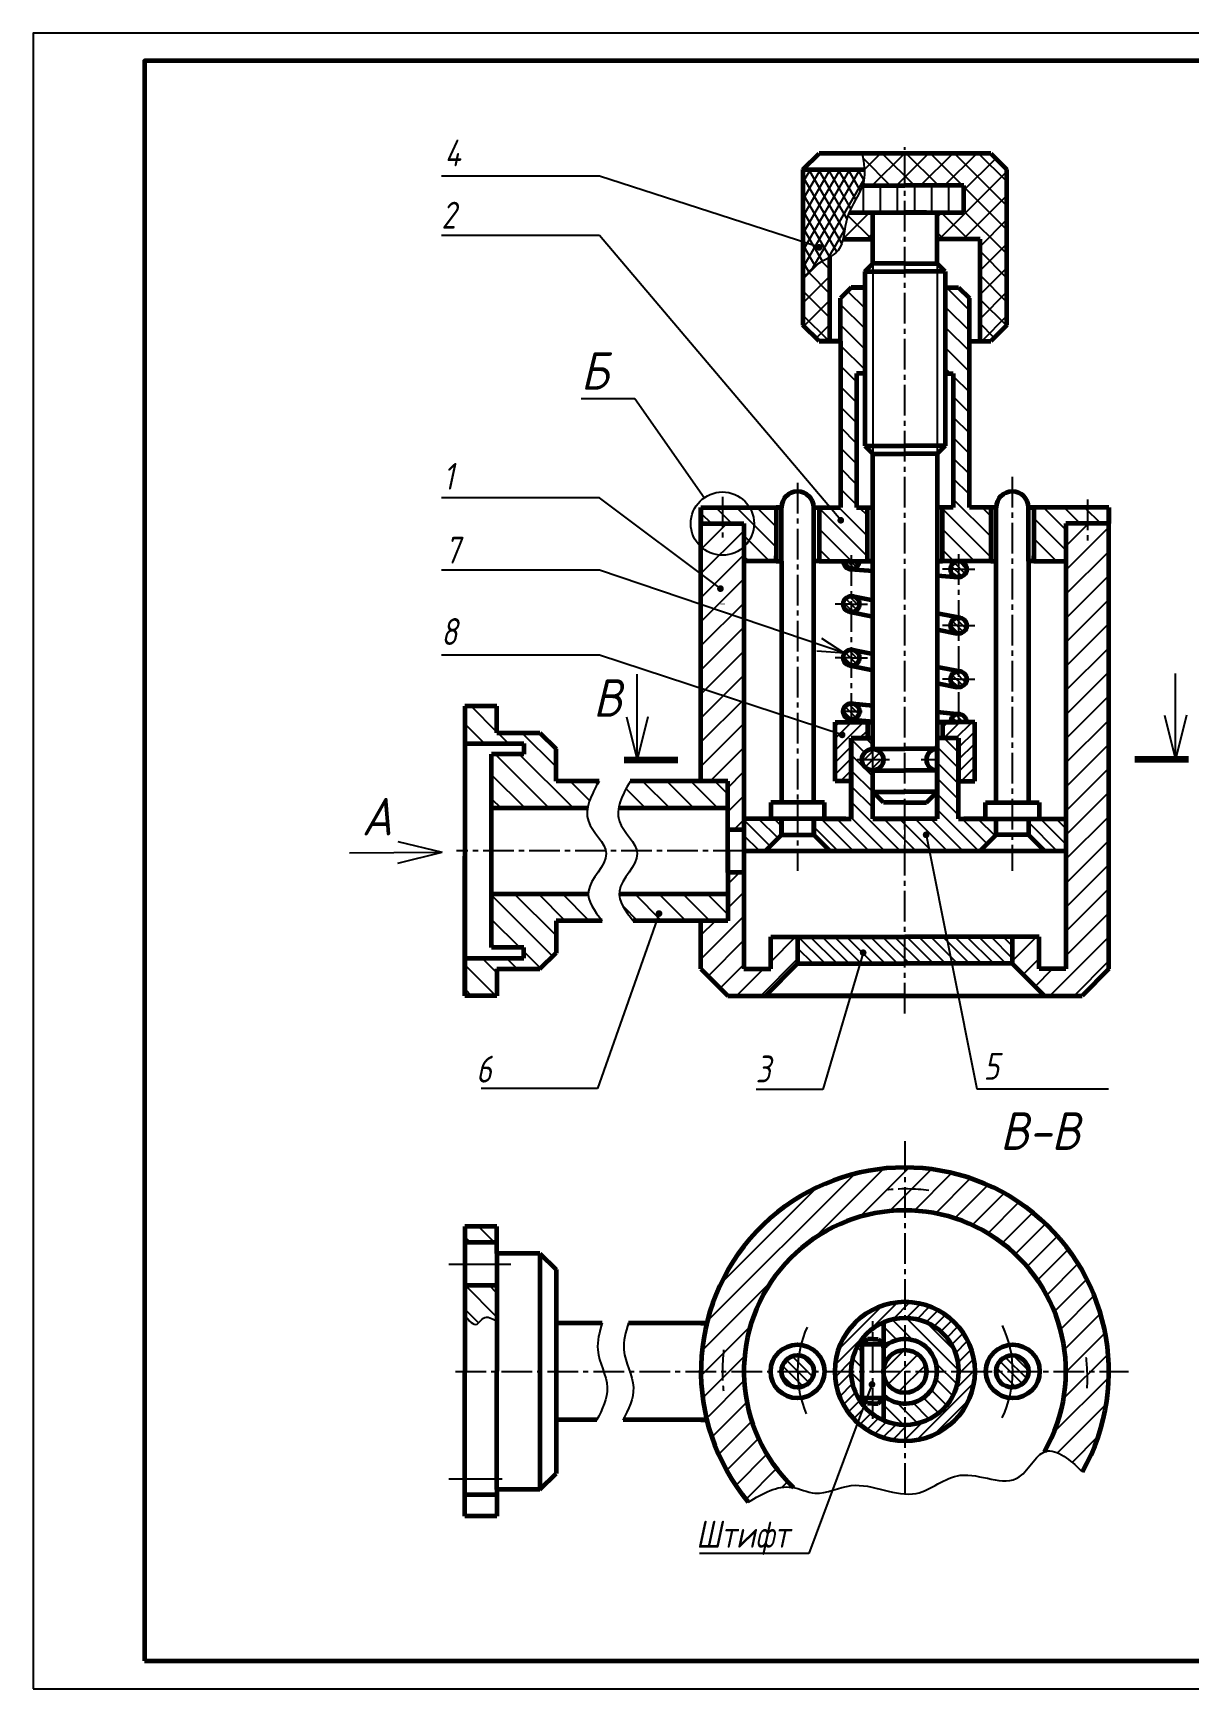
# Model space of a CAD drawing. Header units: millimetres. Extents: x 8 to 878, y -2 to 317.
# Drawn here: x 441.3 to 656.6, y -2.4 to 306.2 of the extents above; entities that cross this region are included whole.
import ezdxf

# ---------------------------------------------------------------- set-up
doc = ezdxf.new("R2010")
doc.units = ezdxf.units.MM
doc.header["$LTSCALE"] = 0.5
doc.linetypes.add('CENTER2', pattern=[28.575, 19.05, -3.175, 3.175, -3.175])
doc.layers.get('0').update_dxf_attribs({"linetype": 'CONTINUOUS', "lineweight": 60})
doc.layers.add('3-размеры', color=6, linetype='CONTINUOUS')
doc.styles.get("Standard").update_dxf_attribs({"font": 'isocpeui.ttf', "width": 0.8})
doc.dimstyles.new('ESKD_standart', dxfattribs={"dimtxt": 5, "dimasz": 5, "dimexe": 2, "dimexo": 0, "dimgap": 1, "dimtad": 1, "dimtoh": 1, "dimdec": 0, "dimzin": 1, "dimdsep": 46, "dimtxsty": 'Standard', "dimcen": 3, "dimdle": 1.25, "dimadec": 0, "dimazin": 0, "dimtfac": 1, "dimtdec": 0, "dimtmove": 0, "dimatfit": 3, "dimldrblk": 'DOT', "dimfxl": 1, "dimtvp": 1.5, "dimtolj": 1, "dimtzin": 1, "dimarcsym": 0})
pattern_1 = [(135, (314.1718, -1.1858), (-0.561266, -0.561266), [])]
pattern_2 = [(45, (311.385, 7.6618), (-1.122532, 1.122532), [])]

msp = doc.modelspace()

# ---------------------------------------------------------------- hatches: boundary and pattern name
at = {"lineweight": -3}
h = msp.add_hatch(dxfattribs=at)
h.set_pattern_fill('ANSI37', style=0)
h.set_pattern_definition([(45, (314.1718, -1.1858), (-2.245064, 2.245064), []), (135, (314.1718, -1.1858), (-2.245064, -2.245064), [])])
h.paths.add_polyline_path([(622.7, 280.77), (619.7, 283.77), (603.7, 283.77), (603.7, 277.77), (614.7, 277.77), (614.7, 272.77), (609.7, 272.77), (609.7, 267.77), (617.7, 267.77), (617.7, 248.77), (619.7, 248.77), (622.7, 251.77)])
edge = h.paths.add_edge_path()
edge.add_line((603.7, 283.77), (595.74, 283.77))
edge.add_spline(control_points=[(595.75, 283.71), (595.92, 282.72), (596.09, 281.73), (596.15, 280.77)], knot_values=[0, 0, 0, 0, 2.880133, 2.880133, 2.880133, 2.880133], degree=3, periodic=0)
edge.add_spline(control_points=[(596.15, 280.77), (596.19, 280.04), (596.16, 279.02), (595.89, 278.05), (595.79, 277.77)], knot_values=[2.880133, 2.880133, 2.880133, 2.880133, 5.07879, 6.017923, 6.017923, 6.017923, 6.017923], degree=3, periodic=0)
edge.add_line((595.79, 277.77), (603.7, 277.77))
edge.add_line((603.7, 277.77), (603.7, 283.77))
edge = h.paths.add_edge_path()
edge.add_line((597.7, 272.77), (593.31, 272.77))
edge.add_spline(control_points=[(593.31, 272.77), (593.16, 272.43), (592.57, 270.84), (592.45, 269.02), (592.15, 267.77)], knot_values=[11.582371, 11.582371, 11.582371, 11.582371, 12.645876, 16.504937, 16.504937, 16.504937, 16.504937], degree=3, periodic=0)
edge.add_line((592.15, 267.77), (597.7, 267.77))
edge.add_line((597.7, 267.77), (597.7, 272.77))
edge = h.paths.add_edge_path()
edge.add_spline(control_points=[(589.7, 264.43), (588.78, 263.87), (586.65, 262.9), (585.35, 261.18), (584.7, 260.3)], knot_values=[21.007656, 21.007656, 21.007656, 21.007656, 24.212361, 27.456254, 27.456254, 27.456254, 27.456254], degree=3, periodic=0)
edge.add_line((584.7, 260.3), (584.7, 251.77))
edge.add_line((584.7, 251.77), (587.7, 248.77))
edge.add_line((587.7, 248.77), (589.7, 248.77))
edge.add_line((589.7, 248.77), (589.7, 264.43))
h = msp.add_hatch(dxfattribs=at)
h.set_pattern_fill('LINE', scale=0.5, angle=60, style=0)
h.set_pattern_definition([(60, (459.4644, 4.25), (-1.374815, 0.79375), [])])
edge = h.paths.add_edge_path()
edge.add_spline(control_points=[(584.7, 260.3), (585.35, 261.18), (587.07, 263.45), (592.56, 265.12), (592.13, 272.59), (596.09, 276.86), (596.19, 280.04), (596.15, 280.77)], knot_values=[2.880133, 2.880133, 2.880133, 2.880133, 6.124026, 11.401674, 17.690511, 25.257597, 27.456254, 27.456254, 27.456254, 27.456254], degree=3, periodic=0)
edge.add_line((596.15, 280.77), (584.7, 280.77))
edge.add_line((584.7, 280.77), (584.7, 260.3))
h = msp.add_hatch(dxfattribs=at)
h.set_pattern_fill('LINE', scale=0.5, angle=300, style=0)
h.set_pattern_definition([(300, (459.4644, 4.25), (1.374815, 0.79375), [])])
edge = h.paths.add_edge_path()
edge.add_spline(control_points=[(584.7, 260.3), (585.35, 261.18), (587.07, 263.45), (592.56, 265.12), (592.13, 272.59), (596.09, 276.86), (596.19, 280.04), (596.15, 280.77)], knot_values=[2.880133, 2.880133, 2.880133, 2.880133, 6.124026, 11.401674, 17.690511, 25.257597, 27.456254, 27.456254, 27.456254, 27.456254], degree=3, periodic=0)
edge.add_line((596.15, 280.77), (584.7, 280.77))
edge.add_line((584.7, 280.77), (584.7, 260.3))
at = {"linetype": 'Continuous', "lineweight": -3}
h = msp.add_hatch(dxfattribs=at)
h.set_pattern_fill('ANSI31', angle=45, style=0)
h.set_pattern_definition([(90, (459.4644, 4.25), (-3.175, 7e-16), [])])
h.paths.add_polyline_path([(614.7, 277.77), (610.7, 277.77, -0.155178), (611.29, 275.89, -0.332352), (608.96, 272.77), (614.7, 272.77)])
h.paths.add_polyline_path([(611.29, 275.89, 0.155178), (610.7, 277.77), (603.7, 277.77, 0.171649), (604.79, 275.89, 0.332352), (607.12, 272.77), (608.96, 272.77, 0.332352)])
h.paths.add_polyline_path([(604.79, 275.89, -0.155178), (605.38, 277.77), (603.7, 277.77), (603.7, 272.77), (607.12, 272.77, -0.332352)], flags=17)
edge = h.paths.add_edge_path()
edge.add_line((603.7, 277.77), (595.79, 277.77))
edge.add_spline(control_points=[(595.79, 277.77), (595.22, 276.09), (594.06, 274.53), (593.31, 272.77)], knot_values=[6.017923, 6.017923, 6.017923, 6.017923, 11.582371, 11.582371, 11.582371, 11.582371], degree=3, periodic=0)
edge.add_line((593.31, 272.77), (603.7, 272.77))
edge.add_line((603.7, 272.77), (603.7, 277.77))
at = {"lineweight": -3, "ltscale": 0.3}
h = msp.add_hatch(dxfattribs=at)
h.set_pattern_fill('ANSI31', scale=0.85, angle=90, style=0)
h.set_pattern_definition([(135, (314.1718, -1.1858), (-1.908304, -1.908304), [])])
h.paths.add_polyline_path([(574.77, 217.77), (569.7, 217.77), (569.7, 214.77), (573.7, 214.77), (573.7, 210.44, 0.209097), (575.59, 214.77, 0.13436)])
h.paths.add_polyline_path([(569.7, 217.77), (565.7, 217.77), (565.7, 214.77), (569.7, 214.77)])
h.paths.add_polyline_path([(579.7, 217.77), (574.77, 217.77, -0.13436), (575.59, 214.77, -0.209097), (573.7, 210.44), (573.7, 207.77), (579.7, 207.77)])
h.paths.add_polyline_path([(596.7, 217.77), (594.7, 217.77), (594.7, 242.77), (596.2, 242.77), (596.2, 258.77), (593.7, 258.77), (591.7, 256.77), (591.7, 248.77), (591.7, 217.77), (587.7, 217.77), (587.7, 207.77), (596.7, 207.77)])
h.paths.add_polyline_path([(615.7, 248.77), (615.7, 256.77), (613.7, 258.77), (611.2, 258.77), (611.2, 242.77), (612.7, 242.77), (612.7, 217.77), (610.7, 217.77), (610.7, 207.77), (619.7, 207.77), (619.7, 217.77), (615.7, 217.77)])
h.paths.add_polyline_path([(637.7, 217.77), (627.7, 217.77), (627.7, 207.77), (633.7, 207.77), (633.7, 214.77), (637.7, 214.77)])
h.paths.add_polyline_path([(641.7, 217.77), (637.7, 217.77), (637.7, 214.77), (641.7, 214.77)])
h = msp.add_hatch(dxfattribs=at)
h.set_pattern_fill('ANSI31', style=0)
h.set_pattern_definition([(45, (314.1718, -1.1858), (-2.245064, 2.245064), [])])
h.paths.add_polyline_path([(573.7, 210.44, -0.391485), (565.7, 210.44), (565.7, 166.77), (570.7, 166.77), (570.7, 157.77), (573.7, 157.77), (573.7, 159.77)])
h.paths.add_polyline_path([(573.7, 210.44), (573.7, 214.77), (565.7, 214.77), (565.7, 210.44, 0.391485)])
h.paths.add_polyline_path([(570.7, 140.77), (565.7, 140.77), (565.7, 131.77), (570.7, 126.77), (577.7, 126.77), (583.7, 132.77), (583.7, 137.77), (578.7, 137.77), (578.7, 131.77), (573.7, 131.77), (573.7, 149.77), (570.7, 149.77)])
h.paths.add_polyline_path([(629.7, 126.77), (636.7, 126.77), (641.7, 131.77), (641.7, 214.77), (633.7, 214.77), (633.7, 131.77), (628.7, 131.77), (628.7, 137.77), (623.7, 137.77), (623.7, 132.77)])
at = {"lineweight": -3}
h = msp.add_hatch(dxfattribs=at)
h.set_pattern_fill('ANSI31', scale=0.25, angle=90, style=0)
h.set_pattern_definition([(135, (301.385, 7.66184), (-0.561266, -0.561266), [])])
h.paths.add_polyline_path([(595.2, 207.77), (593.7, 207.77), (593.7, 206.27, 0.414204)])
h.paths.add_polyline_path([(593.7, 207.77), (592.2, 207.77, 0.414223), (593.7, 206.27)])
h = msp.add_hatch(dxfattribs=at)
h.set_pattern_fill('ANSI31', scale=0.25, angle=90, style=0)
h.set_pattern_definition(pattern_1)
edge = h.paths.add_edge_path()
edge.add_arc((613.7, 206.27), 1.5, 0, 360)
edge = h.paths.add_edge_path()
edge.add_arc((613.7, 195.77), 1.5, 0, 360)
edge = h.paths.add_edge_path()
edge.add_arc((593.7, 199.77), 1.5, 0, 360)
edge = h.paths.add_edge_path()
edge.add_arc((593.7, 207.77), 1.5, 180, 360)
h = msp.add_hatch(dxfattribs=at)
h.set_pattern_fill('ANSI31', scale=0.25, angle=90, style=0)
h.set_pattern_definition(pattern_1)
edge = h.paths.add_edge_path()
edge.add_arc((593.7, 189.77), 1.5, 0, 360)
edge = h.paths.add_edge_path()
edge.add_arc((613.7, 185.77), 1.5, 0, 360)
at = {"lineweight": -3, "ltscale": 0.3}
h = msp.add_hatch(dxfattribs=at)
h.set_pattern_fill('ANSI31', angle=90, style=0)
h.set_pattern_definition([(135, (314.1718, -1.1858), (-2.245064, -2.245064), [])])
edge = h.paths.add_edge_path()
edge.add_spline(control_points=[(547.29, 140.77), (546.01, 142.43), (544.73, 144.09), (544.7, 145.77)], knot_values=[22.899261, 22.899261, 22.899261, 22.899261, 28.422515, 28.422515, 28.422515, 28.422515], degree=3, periodic=0)
edge.add_line((544.7, 145.77), (526.7, 145.77))
edge.add_line((526.7, 145.77), (526.7, 135.77))
edge.add_line((526.7, 135.77), (532.7, 135.77))
edge.add_line((532.7, 135.77), (532.7, 133.77))
edge.add_line((532.7, 133.77), (521.7, 133.77))
edge.add_line((521.7, 133.77), (521.7, 126.77))
edge.add_line((521.7, 126.77), (527.7, 126.77))
edge.add_line((527.7, 126.77), (527.7, 131.77))
edge.add_line((527.7, 131.77), (535.7, 131.77))
edge.add_line((535.7, 131.77), (538.7, 134.77))
edge.add_line((538.7, 134.77), (538.7, 140.77))
edge.add_line((538.7, 140.77), (547.29, 140.77))
edge = h.paths.add_edge_path()
edge.add_spline(control_points=[(544.57, 161.77), (544.87, 163.4), (545.8, 165.08), (546.73, 166.77)], knot_values=[0, 0, 0, 0, 5.09242, 5.09242, 5.09242, 5.09242], degree=3, periodic=0)
edge.add_line((546.74, 166.77), (538.7, 166.77))
edge.add_line((538.7, 166.77), (538.7, 172.77))
edge.add_line((538.7, 172.77), (535.7, 175.77))
edge.add_line((535.7, 175.77), (527.7, 175.77))
edge.add_line((527.7, 175.77), (527.7, 180.77))
edge.add_line((527.7, 180.77), (521.7, 180.77))
edge.add_line((521.7, 180.77), (521.7, 173.77))
edge.add_line((521.7, 173.77), (532.7, 173.77))
edge.add_line((532.7, 173.77), (532.7, 171.77))
edge.add_line((532.7, 171.77), (526.7, 171.77))
edge.add_line((526.7, 171.77), (526.7, 162.77))
edge.add_line((526.7, 162.77), (526.7, 161.77))
edge.add_line((526.7, 161.77), (544.57, 161.77))
edge = h.paths.add_edge_path()
edge.add_line((570.7, 166.77), (552.52, 166.77))
edge.add_spline(control_points=[(552.51, 166.76), (551.58, 165.08), (550.64, 163.39), (550.35, 161.77)], knot_values=[0, 0, 0, 0, 5.086029, 5.086029, 5.086029, 5.086029], degree=3, periodic=0)
edge.add_line((550.35, 161.77), (570.7, 161.77))
edge.add_line((570.7, 161.77), (570.7, 166.77))
edge = h.paths.add_edge_path()
edge.add_line((570.7, 145.77), (550.48, 145.77))
edge.add_spline(control_points=[(550.48, 145.77), (550.5, 144.09), (551.78, 142.43), (553.07, 140.77)], knot_values=[22.892542, 22.892542, 22.892542, 22.892542, 28.415733, 28.415733, 28.415733, 28.415733], degree=3, periodic=0)
edge.add_line((553.07, 140.77), (570.7, 140.77))
edge.add_line((570.7, 140.77), (570.7, 145.77))
at = {"lineweight": -3}
h = msp.add_hatch(dxfattribs=at)
h.set_pattern_fill('ANSI31', scale=0.25, angle=90, style=0)
h.set_pattern_definition(pattern_1)
edge = h.paths.add_edge_path()
edge.add_arc((593.7, 179.77), 1.5, 0, 360)
edge = h.paths.add_edge_path()
edge.add_arc((613.7, 177.77), 1.5, 0, 180)
h = msp.add_hatch(dxfattribs=at)
h.set_pattern_fill('ANSI31', scale=0.25, angle=90, style=0)
h.set_pattern_definition(pattern_1)
h.paths.add_polyline_path([(613.7, 179.27), (613.7, 179.27, 0.414214), (612.2, 177.77), (613.7, 177.77)])
h.paths.add_polyline_path([(613.7, 179.27), (613.7, 177.77), (615.2, 177.77, 0.414204)])
h = msp.add_hatch(dxfattribs=at)
h.set_pattern_fill('ANSI31', scale=0.5, style=0)
h.set_pattern_definition(pattern_2)
h.paths.add_polyline_path([(613.7, 166.77), (616.7, 166.77), (616.7, 177.77), (610.7, 177.77), (610.7, 174.77), (613.7, 174.77)])
h.paths.add_polyline_path([(593.7, 174.77), (596.7, 174.77), (596.7, 177.77), (593.7, 177.77), (590.7, 177.77), (590.7, 166.77), (593.7, 166.77)])
h = msp.add_hatch(dxfattribs=at)
h.set_pattern_fill('ANSI31', scale=0.65, angle=90, style=0)
h.set_pattern_definition([(135, (314.1718, -1.1858), (-1.459292, -1.459292), [])])
h.paths.add_polyline_path([(573.7, 159.77), (573.7, 153.77), (577.7, 153.77), (580.7, 156.77), (580.7, 159.77), (578.7, 159.77)])
h.paths.add_polyline_path([(597.7, 159.77), (597.7, 168.77, -0.414214), (595.7, 170.77, -0.414214), (597.7, 172.77), (597.7, 173.53), (597.7, 174.77), (593.7, 174.77), (593.7, 159.77), (592.7, 159.77), (588.7, 159.77), (586.7, 159.77), (586.7, 156.77), (589.7, 153.77), (603.7, 153.77), (603.7, 159.77)])
h.paths.add_polyline_path([(617.7, 153.77), (620.7, 156.77), (620.7, 159.77), (614.7, 159.77), (613.7, 159.77), (613.7, 174.77), (609.7, 174.77), (609.7, 159.77), (603.7, 159.77), (603.7, 153.77)])
h.paths.add_polyline_path([(629.7, 153.77), (633.7, 153.77), (633.7, 159.77), (626.7, 159.77), (626.7, 156.77)])
at = {"linetype": 'Continuous', "lineweight": -3}
h = msp.add_hatch(dxfattribs=at)
h.set_pattern_fill('ANSI31', scale=0.35, style=0)
h.set_pattern_definition([(45, (314.1718, -1.1858), (-0.7857724, 0.7857724), [])])
h.paths.add_polyline_path([(599.7, 170.77, 0.414214), (597.7, 172.77), (597.7, 170.77)])
h.paths.add_polyline_path([(597.7, 170.77), (597.7, 172.77, 0.414214), (595.7, 170.77)])
h.paths.add_polyline_path([(597.7, 170.77), (595.7, 170.77, 0.414214), (597.7, 168.77)])
h.paths.add_polyline_path([(599.7, 170.77), (597.7, 170.77), (597.7, 168.77, 0.414214)])
at = {"lineweight": -3}
h = msp.add_hatch(dxfattribs=at)
h.set_pattern_fill('ANSI31', scale=0.5, angle=90, style=0)
h.set_pattern_definition([(135, (314.1718, -1.1858), (-1.122532, -1.122532), [])])
h.paths.add_polyline_path([(583.7, 137.77), (583.7, 132.77), (603.7, 132.77), (603.7, 137.77)])
h.paths.add_polyline_path([(603.7, 137.77), (603.7, 132.77), (623.7, 132.77), (623.7, 137.77)])
h = msp.add_hatch(dxfattribs=at)
h.set_pattern_fill('ANSI31', style=0)
h.set_pattern_definition([(45, (314.1718, -2.473), (-2.245064, 2.245064), [])])
h.paths.add_polyline_path([(603.7, 86.77), (603.7, 94.77, 0.414262), (565.7, 56.77), (573.7, 56.77, -0.414214)])
h.paths.add_polyline_path([(603.7, 94.77), (603.7, 86.77, -0.414214), (633.7, 56.77), (641.69, 56.77, 0.414194)])
edge = h.paths.add_edge_path()
edge.add_line((641.69, 56.77), (633.7, 56.77))
edge.add_arc((603.7, 56.77), 30, 330.0527, 360, ccw=False)
edge.add_spline(control_points=[(629.69, 41.79), (629.89, 41.88), (631.12, 42.21), (634.05, 40.68), (635.83, 38.96), (636.76, 38.06)], knot_values=[58.409277, 58.409277, 58.409277, 58.409277, 59.129981, 62.779232, 66.794237, 66.794237, 66.794237, 66.794237], degree=3, periodic=0)
edge.add_arc((603.7, 56.77), 38, 330.4922, 359.9972)
edge = h.paths.add_edge_path()
edge.add_line((573.7, 56.77), (565.7, 56.77))
edge.add_arc((603.7, 56.77), 38, 180.0028, 219.8373)
edge.add_spline(control_points=[(574.52, 32.43), (577.21, 34.01), (579.99, 35.64), (582.84, 35.14), (582.93, 35.12)], knot_values=[0, 0, 0, 0, 8.595247, 8.868719, 8.868719, 8.868719, 8.868719], degree=3, periodic=0)
edge.add_arc((603.7, 56.77), 30, 180, 226.1817, ccw=False)
h = msp.add_hatch(dxfattribs=at)
h.set_pattern_fill('ANSI31', angle=90, style=0)
h.set_pattern_definition([(135, (314.1718, -2.473), (-2.245064, -2.245064), [])])
h.paths.add_polyline_path([(527.7, 80.81), (527.7, 83.77), (522.7, 83.77), (521.7, 83.77), (521.7, 80.81)])
edge = h.paths.add_edge_path()
edge.add_line((521.7, 72.81), (521.7, 67.19))
edge.add_spline(control_points=[(521.7, 67.19), (522.5, 66.22), (523.78, 64.67), (525.28, 67.47), (526.78, 66.63), (527.7, 66.12)], knot_values=[0, 0, 0, 0, 2.795117, 4.421647, 7.031616, 7.031616, 7.031616, 7.031616], degree=3, periodic=0)
edge.add_line((527.7, 66.12), (527.7, 72.81))
edge.add_line((527.7, 72.81), (521.7, 72.81))
h = msp.add_hatch(dxfattribs=at)
h.set_pattern_fill('ANSI31', scale=0.5, style=0)
h.set_pattern_definition(pattern_2)
h.paths.add_polyline_path([(603.7, 66.77), (603.7, 69.77, 0.414214), (590.7, 56.77), (593.7, 56.77, -0.414214)])
h.paths.add_polyline_path([(603.7, 69.77), (603.7, 66.77, -0.414214), (613.7, 56.77), (616.7, 56.77, 0.414214)])
h.paths.add_polyline_path([(616.7, 56.77), (613.7, 56.77, -0.414214), (603.7, 46.77), (603.7, 43.77, 0.414214)])
h.paths.add_polyline_path([(603.7, 46.77, -0.414214), (593.7, 56.77), (590.7, 56.77, 0.414214), (603.7, 43.77)])
h = msp.add_hatch(dxfattribs=at)
h.set_pattern_fill('ANSI31', scale=0.65, angle=90, style=0)
h.set_pattern_definition([(135, (314.1718, -2.473), (-1.459292, -1.459292), [])])
h.paths.add_polyline_path([(603.7, 66.77, 0.103244), (599.7, 65.94), (599.7, 61.24, -0.184483), (603.7, 62.77)])
h.paths.add_polyline_path([(609.7, 56.77), (613.7, 56.77, 0.414214), (603.7, 66.77), (603.7, 62.77, -0.414214)])
h.paths.add_polyline_path([(613.7, 56.77), (609.7, 56.77, -0.414214), (603.7, 50.77), (603.7, 46.77, 0.414214)])
h.paths.add_polyline_path([(599.7, 52.3), (599.7, 47.61, 0.103244), (603.7, 46.77), (603.7, 50.77, -0.184483)])
h.paths.add_polyline_path([(595.7, 56.77), (593.7, 56.77, 0.162278), (595.7, 50.77)])
h.paths.add_polyline_path([(593.7, 56.77), (595.7, 56.77), (595.7, 61.77), (595.7, 61.77), (595.7, 61.77), (595.7, 62.77, 0.162278)])
h = msp.add_hatch(dxfattribs=at)
h.set_pattern_fill('ANSI31', scale=0.4, angle=90, style=0)
h.set_pattern_definition([(135, (459.4644, -5.75), (-0.898026, -0.898026), [])])
h.paths.add_polyline_path([(583.93, 59.76, 0.037553), (583.7, 56.77), (586.7, 56.77, 0.392393)])
h.paths.add_polyline_path([(583.93, 59.76, 0.436376), (580.7, 56.77), (583.7, 56.77, -0.037553)])
h.paths.add_polyline_path([(583.93, 53.78, -0.037553), (583.7, 56.77), (580.7, 56.77, 0.436376)])
h.paths.add_polyline_path([(583.93, 53.78, 0.392393), (586.7, 56.77), (583.7, 56.77, 0.037553)])
h.paths.add_polyline_path([(620.7, 56.77), (623.7, 56.77, 0.037553), (623.48, 59.76, 0.392393)])
h.paths.add_polyline_path([(626.7, 56.77, 0.436376), (623.48, 59.76, -0.037553), (623.7, 56.77)])
h.paths.add_polyline_path([(623.48, 53.78, 0.436376), (626.7, 56.77), (623.7, 56.77, -0.037553)])
h.paths.add_polyline_path([(623.48, 53.78, 0.037553), (623.7, 56.77), (620.7, 56.77, 0.392393)])
h = msp.add_hatch(dxfattribs=at)
h.set_pattern_fill('ANSI31', scale=0.75, style=0)
h.set_pattern_definition([(45, (311.385, 7.6618), (-1.683798, 1.683798), [])])
h.paths.add_polyline_path([(603.7, 60.77, 0.414214), (599.7, 56.77), (603.7, 56.77)])
h.paths.add_polyline_path([(603.7, 60.77), (603.7, 56.77), (607.7, 56.77, 0.414214)])
h.paths.add_polyline_path([(607.7, 56.77), (603.7, 56.77), (603.7, 52.77, 0.414214)])
h.paths.add_polyline_path([(603.7, 56.77), (599.7, 56.77, 0.414214), (603.7, 52.77)])

# ---------------------------------------------------------------- linework, layer by layer
at = {"color": 7, "linetype": 'CENTER2', "lineweight": -3, "ltscale": 0.6}
for p, q in [((603.7, 123.46), (603.7, 284.95)), ((583.7, 222.39), (583.7, 150.05)), ((623.7, 223.49), (623.7, 150.05)), ((569.7, 219.79), (569.7, 211.36)), ((637.7, 219.27), (637.7, 211.36)), ((593.7, 208.86), (593.7, 176.84)), ((613.7, 209.09), (613.7, 176.8)), ((613.7, 206.27), (610.7, 206.27)), ((613.7, 206.27), (616.7, 206.27)), ((573.7, 153.77), (520.16, 153.77)), ((603.7, 99.65), (603.7, 33.84)), ((597.7, 47.91), (597.7, 66.15)), ((519.94, 56.77), (645.36, 56.77))]:
    msp.add_line(p, q, dxfattribs=at)
at = {"color": 7, "lineweight": 60, "ltscale": 0.3}
for p, q in [((584.7, 280.77), (587.7, 283.77)), ((603.7, 283.77), (587.7, 283.77)), ((619.7, 283.77), (603.7, 283.77)), ((619.7, 283.77), (622.7, 280.77)), ((584.7, 280.77), (584.7, 251.77)), ((584.7, 280.77), (596.15, 280.77)), ((595.79, 277.77), (603.7, 277.77)), ((614.7, 277.77), (603.7, 277.77)), ((614.7, 272.77), (614.7, 277.77)), ((622.7, 251.77), (622.7, 280.77)), ((593.31, 272.77), (614.7, 272.77)), ((597.7, 263.27), (597.7, 272.77)), ((607.7, 272.77), (603.7, 272.77)), ((609.7, 263.27), (609.7, 272.77)), ((592.15, 267.77), (597.7, 267.77)), ((617.7, 267.77), (609.7, 267.77)), ((617.7, 248.77), (617.7, 267.77)), ((589.7, 248.77), (589.7, 264.43)), ((596.2, 261.77), (597.7, 263.27)), ((603.7, 263.27), (597.7, 263.27)), ((603.7, 263.27), (609.7, 263.27)), ((611.2, 261.77), (609.7, 263.27)), ((596.2, 261.77), (596.2, 229.27)), ((596.2, 261.77), (603.7, 261.77)), ((611.2, 261.77), (603.7, 261.77)), ((611.2, 261.77), (611.2, 229.27)), ((593.7, 258.77), (591.7, 256.77)), ((593.7, 258.77), (591.7, 256.77)), ((591.7, 248.77), (591.7, 256.77)), ((593.7, 258.77), (596.2, 258.77)), ((596.2, 258.77), (593.7, 258.77)), ((611.2, 258.77), (613.7, 258.77)), ((613.7, 258.77), (615.7, 256.77)), ((615.7, 217.77), (615.7, 256.77)), ((587.7, 248.77), (584.7, 251.77)), ((622.7, 251.77), (619.7, 248.77)), ((587.7, 248.77), (591.7, 248.77)), ((591.7, 248.77), (587.7, 248.77)), ((591.7, 248.77), (587.7, 248.77)), ((591.7, 248.77), (589.7, 248.77)), ((591.7, 248.77), (591.7, 217.77)), ((615.7, 248.77), (619.7, 248.77)), ((615.7, 248.77), (619.7, 248.77)), ((615.7, 248.77), (617.7, 248.77)), ((594.7, 242.77), (594.7, 217.77)), ((596.2, 242.77), (594.7, 242.77)), ((611.2, 242.77), (612.7, 242.77)), ((612.7, 242.77), (612.7, 217.77)), ((596.2, 229.27), (597.7, 227.77)), ((596.2, 229.27), (603.7, 229.27)), ((611.2, 229.27), (603.7, 229.27)), ((611.2, 229.27), (609.7, 227.77)), ((597.7, 172.77), (597.7, 227.77)), ((597.7, 227.77), (603.7, 227.77)), ((597.7, 227.77), (603.7, 227.77)), ((609.7, 227.77), (603.7, 227.77)), ((609.7, 227.77), (603.7, 227.77)), ((609.7, 227.77), (609.7, 159.77)), ((565.7, 217.77), (565.7, 214.77)), ((565.7, 217.77), (580.7, 217.77)), ((565.7, 166.77), (565.7, 217.77)), ((565.7, 214.77), (565.7, 217.17)), ((569.7, 217.77), (571.6, 217.77)), ((579.7, 217.77), (579.7, 207.77)), ((580.7, 217.77), (579.7, 217.77)), ((580.7, 207.77), (580.7, 217.77)), ((586.7, 207.77), (586.7, 217.77)), ((586.7, 217.77), (587.7, 217.77)), ((586.7, 217.77), (591.7, 217.77)), ((587.7, 217.77), (587.7, 207.77)), ((594.7, 217.77), (597.7, 217.77)), ((594.7, 217.77), (597.7, 217.77)), ((596.7, 207.77), (596.7, 217.77)), ((612.7, 217.77), (609.7, 217.77)), ((610.7, 207.77), (610.7, 217.77)), ((620.7, 217.77), (615.7, 217.77)), ((620.7, 217.77), (619.7, 217.77)), ((619.7, 217.77), (619.7, 207.77)), ((620.7, 207.77), (620.7, 217.77)), ((641.7, 217.77), (626.7, 217.77)), ((626.7, 217.77), (627.7, 217.77)), ((626.7, 207.77), (626.7, 217.77)), ((627.7, 217.77), (627.7, 207.77)), ((641.7, 131.77), (641.7, 217.77)), ((641.7, 217.77), (641.7, 214.77)), ((565.7, 214.77), (573.7, 214.77)), ((573.7, 214.77), (573.7, 131.77)), ((641.7, 214.77), (633.7, 214.77)), ((633.7, 214.77), (633.7, 131.77)), ((579.7, 207.77), (573.7, 207.77)), ((579.7, 208.77), (579.7, 207.77)), ((579.7, 207.77), (579.7, 208.77)), ((579.7, 207.77), (580.7, 207.77)), ((580.7, 207.77), (580.7, 162.77)), ((586.7, 162.77), (586.7, 207.77)), ((587.7, 207.77), (586.7, 207.77)), ((587.7, 207.77), (597.7, 207.77)), ((597.7, 207.77), (596.7, 207.77)), ((619.7, 207.77), (609.7, 207.77)), ((609.7, 207.77), (610.7, 207.77)), ((619.7, 207.77), (620.7, 207.77)), ((620.7, 162.77), (620.7, 207.77)), ((627.7, 207.77), (626.7, 207.77)), ((626.7, 207.77), (626.7, 162.77)), ((627.7, 207.77), (627.7, 208.77)), ((627.7, 208.77), (627.7, 207.77)), ((627.7, 207.77), (633.7, 207.77)), ((593.59, 206.28), (597.7, 205.97)), ((609.7, 205.07), (613.59, 204.77)), ((613.7, 206.27), (613.7, 206.27)), ((593.99, 201.24), (597.7, 200.5)), ((593.41, 198.3), (597.7, 197.44)), ((609.7, 198.1), (613.99, 197.24)), ((609.7, 195.04), (613.39, 194.3)), ((593.41, 188.3), (597.7, 187.44)), ((593.99, 191.24), (597.7, 190.5)), ((609.7, 188.1), (613.99, 187.24)), ((609.7, 185.04), (613.39, 184.3)), ((521.7, 180.77), (521.7, 153.77)), ((527.7, 180.77), (521.7, 180.77)), ((527.7, 175.77), (527.7, 180.77)), ((593.85, 181.26), (597.7, 180.88)), ((609.7, 179.68), (613.85, 179.26)), ((590.7, 177.77), (597.7, 177.77)), ((590.7, 166.77), (590.7, 177.77)), ((593.55, 178.28), (597.7, 177.86)), ((597.7, 177.77), (593.7, 177.77)), ((597.7, 177.77), (596.7, 177.77)), ((596.7, 177.77), (596.7, 174.77)), ((616.7, 177.77), (609.7, 177.77)), ((609.7, 177.77), (610.7, 177.77)), ((609.7, 177.77), (613.7, 177.77)), ((610.7, 177.77), (610.7, 174.77)), ((616.7, 166.77), (616.7, 177.77)), ((521.7, 173.77), (532.7, 173.77)), ((527.7, 175.77), (535.7, 175.77)), ((532.7, 173.77), (532.7, 171.77)), ((535.7, 175.77), (538.7, 172.77)), ((597.7, 174.77), (593.7, 174.77)), ((593.7, 174.77), (593.7, 159.77)), ((613.7, 174.77), (609.7, 174.77)), ((613.7, 174.77), (609.7, 174.77)), ((609.7, 174.77), (609.7, 159.77)), ((613.7, 159.77), (613.7, 174.77)), ((613.7, 174.77), (613.7, 170.77)), ((613.7, 174.77), (613.7, 166.77)), ((613.7, 159.77), (613.7, 174.77)), ((532.7, 171.77), (526.7, 171.77)), ((526.7, 135.77), (526.7, 171.77)), ((538.7, 166.77), (538.7, 172.8)), ((538.7, 166.77), (538.7, 172.8)), ((597.7, 172.77), (603.7, 172.77)), ((609.7, 172.77), (603.7, 172.77)), ((609.7, 159.77), (609.7, 170.77)), ((546.73, 166.77), (538.7, 166.77)), ((570.7, 166.77), (552.51, 166.77)), ((570.7, 153.77), (570.7, 166.77)), ((593.7, 166.77), (590.7, 166.77)), ((597.7, 168.77), (603.7, 168.77)), ((597.7, 159.77), (597.7, 168.77)), ((609.7, 168.77), (603.7, 168.77)), ((613.7, 166.77), (616.7, 166.77)), ((599.7, 162.77), (597.7, 164.77)), ((597.7, 164.77), (603.7, 164.77)), ((609.7, 164.77), (603.7, 164.77)), ((607.7, 162.77), (609.7, 164.77)), ((609.7, 159.77), (609.7, 164.77)), ((526.7, 161.77), (544.57, 161.77)), ((550.35, 161.77), (570.7, 161.77)), ((578.7, 162.77), (578.7, 160.77)), ((580.7, 162.77), (578.7, 162.77)), ((578.7, 160.77), (578.7, 159.77)), ((586.7, 162.77), (580.7, 162.77)), ((588.7, 162.77), (586.7, 162.77)), ((588.7, 159.77), (588.7, 162.77)), ((603.7, 162.77), (599.7, 162.77)), ((603.7, 162.77), (607.7, 162.77)), ((618.7, 159.77), (618.7, 162.77)), ((618.7, 162.77), (620.7, 162.77)), ((620.7, 162.77), (626.7, 162.77)), ((626.7, 162.77), (628.7, 162.77)), ((628.7, 162.77), (628.7, 160.77)), ((628.7, 160.77), (628.7, 159.77)), ((570.7, 149.77), (570.7, 157.77)), ((570.7, 157.77), (573.7, 157.77)), ((592.7, 159.77), (573.7, 159.77)), ((580.7, 159.77), (578.7, 159.77)), ((580.7, 159.77), (580.7, 156.77)), ((580.7, 156.77), (580.7, 159.77)), ((586.7, 156.77), (586.7, 159.77)), ((588.7, 159.77), (586.7, 159.77)), ((586.7, 159.77), (586.7, 156.77)), ((588.7, 159.77), (593.7, 159.77)), ((603.7, 159.77), (597.7, 159.77)), ((609.7, 159.77), (603.7, 159.77)), ((613.7, 159.77), (633.7, 159.77)), ((618.7, 159.77), (614.7, 159.77)), ((620.7, 156.77), (620.7, 159.77)), ((620.7, 156.77), (620.7, 159.77)), ((626.7, 159.77), (626.7, 156.77)), ((626.7, 159.77), (626.7, 156.77)), ((580.7, 156.77), (577.7, 153.77)), ((577.7, 153.77), (580.7, 156.77)), ((580.7, 156.77), (586.7, 156.77)), ((586.7, 156.77), (589.7, 153.77)), ((586.7, 156.77), (589.7, 153.77)), ((620.7, 156.77), (617.7, 153.77)), ((617.7, 153.77), (620.7, 156.77)), ((626.7, 156.77), (620.7, 156.77)), ((626.7, 156.77), (629.7, 153.77)), ((626.7, 156.77), (629.7, 153.77)), ((521.7, 153.77), (521.7, 126.77)), ((570.7, 153.77), (570.7, 140.77)), ((573.7, 153.77), (633.7, 153.77)), ((573.7, 153.77), (573.7, 149.77)), ((573.7, 149.77), (570.7, 149.77)), ((526.7, 145.77), (544.7, 145.77)), ((550.48, 145.77), (570.7, 145.77)), ((547.29, 140.77), (538.7, 140.77)), ((538.7, 140.77), (538.7, 134.74)), ((570.7, 140.77), (553.07, 140.77)), ((565.7, 131.77), (565.7, 140.77)), ((578.7, 137.77), (583.7, 137.77)), ((578.7, 137.77), (603.7, 137.77)), ((578.7, 131.77), (578.7, 137.77)), ((583.7, 137.77), (583.7, 132.77)), ((628.7, 137.77), (603.7, 137.77)), ((628.7, 137.77), (623.7, 137.77)), ((623.7, 137.77), (623.7, 132.77)), ((623.7, 137.77), (623.7, 132.77)), ((628.7, 131.77), (628.7, 137.77)), ((521.7, 133.77), (532.7, 133.77)), ((532.7, 135.77), (526.7, 135.77)), ((532.7, 133.77), (532.7, 135.77)), ((535.7, 131.77), (538.7, 134.77)), ((577.7, 126.77), (583.7, 132.77)), ((583.7, 132.77), (603.7, 132.77)), ((623.7, 132.77), (603.7, 132.77)), ((629.7, 126.77), (623.7, 132.77)), ((527.7, 131.77), (527.7, 126.77)), ((527.7, 131.77), (535.7, 131.77)), ((565.7, 131.77), (570.7, 126.77)), ((573.7, 131.77), (578.7, 131.77)), ((633.7, 131.77), (628.7, 131.77)), ((641.7, 131.77), (636.7, 126.77)), ((527.7, 126.77), (521.7, 126.77)), ((570.7, 126.77), (636.7, 126.77)), ((603.7, 126.77), (578.7, 126.77)), ((603.7, 126.77), (628.7, 126.77)), ((527.7, 83.77), (521.7, 83.77)), ((521.7, 83.77), (521.7, 56.77)), ((527.7, 78.77), (527.7, 83.77)), ((535.7, 78.77), (527.7, 78.77)), ((527.7, 78.77), (527.7, 56.8)), ((535.7, 78.77), (538.7, 75.77)), ((535.7, 78.77), (535.7, 34.77)), ((538.7, 75.77), (538.7, 37.77)), ((521.7, 29.77), (521.7, 56.77)), ((527.7, 34.77), (527.7, 56.74)), ((521.7, 33.77), (521.7, 41.77)), ((535.7, 34.77), (538.7, 37.77)), ((527.7, 34.77), (527.7, 33.77)), ((527.7, 34.77), (527.7, 29.77)), ((535.7, 34.77), (527.7, 34.77)), ((527.7, 33.77), (521.7, 33.77)), ((527.7, 29.77), (521.7, 29.77))]:
    msp.add_line(p, q, dxfattribs=at)
at = {"color": 7, "lineweight": -3}
for p, q in [((597.7, 263.27), (597.7, 227.77)), ((609.7, 263.27), (609.7, 227.77)), ((546.8, 219.55), (517.38, 219.55)), ((593.7, 199.77), (590.7, 199.77)), ((593.7, 199.77), (596.7, 199.77)), ((613.7, 195.77), (610.7, 195.77)), ((613.7, 195.77), (616.7, 195.77)), ((593.7, 189.77), (590.7, 189.77)), ((593.7, 189.77), (596.7, 189.77)), ((553.83, 170.74), (553.83, 186.74)), ((613.7, 185.77), (610.7, 185.77)), ((613.7, 185.77), (616.7, 185.77)), ((654.12, 170.83), (654.12, 186.83)), ((595.71, 179.77), (591.75, 179.77)), ((593.7, 179.77), (595.71, 179.77)), ((652.07, 179.08), (654.12, 170.83)), ((656.16, 179.08), (654.12, 170.83)), ((551.83, 178.74), (553.83, 170.74)), ((553.83, 170.74), (553.83, 178.74)), ((555.83, 178.74), (553.83, 170.74)), ((597.7, 168.77), (597.7, 173.53)), ((600.8, 170.77), (594.83, 170.77)), ((609.7, 170.77), (606.73, 170.77)), ((509.23, 155.55), (517.47, 153.51)), ((516.74, 153.46), (500.25, 153.36)), ((509.23, 151.46), (517.47, 153.51)), ((518.7, 76.77), (530.25, 76.77)), ((518.7, 36.77), (528.66, 36.77))]:
    msp.add_line(p, q, dxfattribs=at)
at = {"color": 7}
for p, q in [((615.7, 217.77), (615.7, 248.77)), ((613.7, 177.77), (613.7, 177.77)), ((593.7, 174.77), (593.7, 166.77)), ((593.7, 174.77), (597.7, 174.77)), ((593.7, 174.77), (593.7, 170.77)), ((593.7, 159.77), (593.7, 174.77)), ((609.7, 170.77), (609.7, 173.38)), ((609.7, 173.38), (609.7, 167.97)), ((597.7, 159.77), (597.7, 168.77)), ((597.7, 159.77), (597.7, 168.77)), ((597.7, 159.77), (597.7, 164.77)), ((573.7, 159.77), (573.7, 153.77)), ((603.7, 159.77), (597.7, 159.77)), ((597.7, 159.77), (603.7, 159.77)), ((609.7, 159.77), (603.7, 159.77)), ((633.7, 159.77), (633.7, 153.77)), ((521.7, 126.77), (521.7, 152.77)), ((570.7, 153.77), (570.7, 153.77)), ((570.7, 153.77), (570.7, 153.77)), ((570.7, 153.77), (570.7, 140.77)), ((570.7, 153.77), (570.7, 153.77)), ((570.7, 153.77), (570.7, 153.77)), ((526.7, 135.77), (526.7, 144.77)), ((583.7, 137.77), (583.7, 132.77)), ((527.7, 79.81), (527.7, 80.81)), ((565.7, 65.77), (566.79, 65.77)), ((599.7, 59.27), (599.7, 59.27)), ((603.7, 56.77), (603.7, 56.77)), ((603.7, 56.77), (603.7, 56.77)), ((603.7, 56.77), (603.7, 56.77)), ((603.7, 56.77), (603.7, 56.77)), ((565.7, 47.77), (566.79, 47.77)), ((636.77, 38.05), (636.77, 38.05))]:
    msp.add_line(p, q, dxfattribs=at)
at = {"color": 7, "linetype": 'Continuous'}
for p, q in [((569.7, 199.8), (569.7, 199.77)), ((565.7, 166.77), (565.7, 166.77))]:
    msp.add_line(p, q, dxfattribs=at)
at = {"color": 7, "lineweight": 0}
for p, q in [((597.7, 173.53), (597.7, 174.77)), ((597.7, 172.77), (597.7, 173.53)), ((578.7, 159.77), (573.7, 159.77)), ((573.7, 159.77), (573.7, 153.77)), ((603.7, 153.77), (603.7, 159.77)), ((603.7, 159.77), (603.7, 153.77)), ((633.7, 159.77), (626.7, 159.77)), ((633.7, 153.77), (633.7, 159.77))]:
    msp.add_line(p, q, dxfattribs=at)
at = {"color": 7, "lineweight": 100}
for p, q in [((551.41, 170.74), (561.41, 170.74)), ((656.54, 170.81), (646.54, 170.81))]:
    msp.add_line(p, q, dxfattribs=at)
at = {"color": 7, "lineweight": 60}
for p, q in [((527.7, 80.81), (521.7, 80.81)), ((521.7, 80.81), (521.7, 72.81)), ((521.7, 72.81), (527.7, 72.81)), ((547.29, 65.77), (538.71, 65.77)), ((566.78, 65.77), (552.18, 65.77)), ((599.7, 65.94), (599.7, 47.61)), ((596.7, 62.77), (595.7, 61.77)), ((595.7, 61.77), (595.7, 62.76)), ((595.7, 61.77), (595.7, 50.77)), ((599.7, 61.77), (595.7, 61.77)), ((595.7, 61.77), (595.7, 61.19)), ((597.7, 62.77), (596.7, 62.77)), ((597.7, 62.77), (598.7, 62.77)), ((597.7, 61.77), (597.7, 61.77)), ((598.7, 62.77), (599.7, 61.77)), ((599.7, 61.19), (599.7, 61.77)), ((599.7, 51.77), (595.7, 51.77)), ((596.7, 50.77), (595.7, 51.77)), ((597.7, 50.77), (596.7, 50.77)), ((597.7, 50.77), (598.7, 50.77)), ((598.7, 50.77), (599.7, 51.77)), ((546.31, 47.77), (538.7, 47.77)), ((566.79, 47.77), (551.2, 47.77))]:
    msp.add_line(p, q, dxfattribs=at)
at = {"lineweight": 60}
msp.add_lwpolyline([(462.06, 2.8), (872.46, 2.8), (872.46, 300.99), (462.06, 300.99)], close=True, dxfattribs=at)
at = {"color": 7, "lineweight": -3}
msp.add_circle((569.7, 214.77), 5.89, dxfattribs=at)
at = {"color": 7, "lineweight": 60, "ltscale": 0.3}
for centre, radius in [((613.7, 206.27), 1.5), ((593.7, 199.77), 1.5), ((613.7, 195.77), 1.5), ((613.7, 185.77), 1.5), ((593.7, 179.77), 1.5), ((597.7, 170.77), 2), ((623.79, 56.77), 5), ((623.7, 56.77), 3)]:
    msp.add_circle(centre, radius, dxfattribs=at)
at = {"color": 7, "lineweight": 60}
for centre, radius in [((593.7, 189.77), 1.5), ((603.7, 56.77), 13), ((603.7, 56.77), 10), ((583.7, 56.77), 5), ((583.7, 56.77), 3), ((603.7, 56.77), 4)]:
    msp.add_circle(centre, radius, dxfattribs=at)
at = {"color": 7, "lineweight": 60, "ltscale": 0.3}
for centre, radius, start, end in [((583.7, 217.77), 3, 0, 180), ((623.7, 217.77), 3, 0, 180), ((593.7, 207.77), 1.5, 180, 0), ((613.7, 177.77), 1.5, 0, 180), ((609.7, 170.77), 2, 90, 270)]:
    msp.add_arc(centre, radius, start, end, dxfattribs=at)
at = {"color": 7, "lineweight": 0}
for start, end in [(90, 180), (180, 270)]:
    msp.add_arc((597.7, 170.77), 2, start, end, dxfattribs=at)
at = {"color": 7, "lineweight": 60}
for radius, start, end in [(38, 330.4913, 219.8373), (30, 330.0527, 226.1817), (6, 228.1897, 131.8103)]:
    msp.add_arc((603.7, 56.77), radius, start, end, dxfattribs=at)
at = {"color": 7, "linetype": 'CENTER2', "lineweight": -3, "ltscale": 0.6}
for centre, start, end in [((603.7, 55.17), 82.8211, 95.7318), ((605.3, 56.77), 173.5368, 187.1789), ((602.1, 55.4), 357.2242, 7.1955)]:
    msp.add_arc(centre, 35.6, start, end, dxfattribs=at)
at = {"color": 7, "linetype": 'Continuous', "lineweight": -3, "ltscale": 0.6}
for centre, start, end in [((603.7, 56.77), 155.6365, 203.2838), ((603.79, 56.77), 334.4394, 25.3333)]:
    msp.add_arc(centre, 20, start, end, dxfattribs=at)
at = {"color": 7, "lineweight": -3}
for points in [[(595.75, 283.71), (596.03, 278.64), (592.93, 271.73), (591.24, 265.68), (586.87, 262.72), (584.61, 260.18)], [(546.73, 166.77), (544.73, 159.29), (548.03, 153.31), (544.73, 146.26), (547.3, 140.77)], [(552.51, 166.76), (550.5, 159.28), (553.81, 153.3), (550.5, 146.25), (553.07, 140.76)], [(521.7, 67.19), (523.98, 65.58), (525.16, 66.71), (527.7, 66.12)], [(547.3, 65.81), (546.46, 60.77), (548.24, 53.76), (546.27, 47.69)], [(552.19, 65.81), (551.35, 60.77), (553.12, 53.76), (551.16, 47.69)], [(574.52, 32.43), (582.67, 35.17), (586.93, 34.09), (593.66, 35.48), (605.81, 34.04), (614.02, 37.41), (625.01, 37.13), (630.3, 41.96), (633.72, 40.68), (636.77, 38.05)]]:
    msp.add_spline(points, degree=3, dxfattribs=at)
at = {"color": 7}
for points in [[(547.29, 140.77), (547.29, 140.77), (547.29, 140.77), (547.3, 140.77)], [(553.07, 140.77), (553.07, 140.77), (553.07, 140.77), (553.07, 140.76)]]:
    msp.add_open_spline(points, degree=3, dxfattribs=at)
at = {"layer": '3-размеры'}
msp.add_lwpolyline([(441.28, -2.4), (877.65, -2.4), (877.65, 306.18), (441.28, 306.18)], close=True, dxfattribs=at)

# ---------------------------------------------------------------- texts
at = {"color": 7, "lineweight": -3}
for s, height, width, p in [('4', 5, 0.8, (517.93, 281.34)), ('2', 5, 0.8, (517.34, 269.75)), ('Б', 7, 0.9, (543.3, 239.74)), ('1', 5, 0.8, (517.68, 221.09)), ('7', 5, 0.8, (518.02, 207.32)), ('8', 5, 0.8, (517.31, 192.15)), ('В', 7, 0.9, (545.63, 178.77)), ('A', 7, 0.9, (502.51, 156.66)), ('6', 5, 0.8, (523.82, 110.6)), ('3', 5, 0.8, (575.88, 110.63)), ('5', 5, 0.8, (618.35, 111.13)), ('В-В', 7, 0.9, (621.44, 98.06)), ('Штифт', 5, 0.8, (564.81, 23.91))]:
    msp.add_text(s, height=height, dxfattribs=dict(at, width=width)).set_placement(p)

# ---------------------------------------------------------------- leaders
for points, override in [([(587.73, 266.26), (546.8, 279.55), (517.38, 279.55)], {"dimgap": 1, "dimtad": 0, "dimldrblk": 'DotSmall'}), ([(591.75, 215.39), (546.8, 268.47), (517.38, 268.47)], {"dimgap": 1, "dimtad": 0, "dimldrblk": 'DotSmall'}), ([(566.32, 219.59), (553.39, 238.04), (543.39, 238.04)], {"dimgap": 1, "dimtad": 0, "dimldrblk": 'None'}), ([(569.33, 202.65), (546.8, 219.55), (517.38, 219.55)], {"dimgap": 1, "dimtad": 0, "dimldrblk": 'DotSmall'}), ([(592.45, 190.6), (546.8, 206.11), (517.38, 206.11)], {"dimgap": 1, "dimtad": 0, "dimldrblk": 'Open30'}), ([(592, 175.4), (546.8, 190.27), (517.38, 190.27)], {"dimgap": 1, "dimtad": 0, "dimldrblk": 'DotSmall'}), ([(557.89, 142.1), (546.42, 109.5), (524.78, 109.5)], {"dimgap": 1, "dimtad": 0, "dimldrblk": 'DotSmall'}), ([(595.92, 134.8), (588.4, 109.33), (575.97, 109.33)], {"dimgap": 1, "dimtad": 0, "dimldrblk": 'DotSmall'})]:
    msp.add_leader(points, dimstyle='ESKD_standart', override=override, dxfattribs=at)
at = {"color": 7, "linetype": 'Continuous', "lineweight": -3}
for points in [[(607.65, 156.77), (617.1, 109.43), (641.63, 109.43)], [(597.56, 54.34), (585.82, 22.82), (565.45, 22.82)]]:
    msp.add_leader(points, dimstyle='ESKD_standart', override={"dimgap": 1, "dimtad": 0, "dimldrblk": 'DotSmall'}, dxfattribs=at)

doc.saveas('drawing.dxf')
